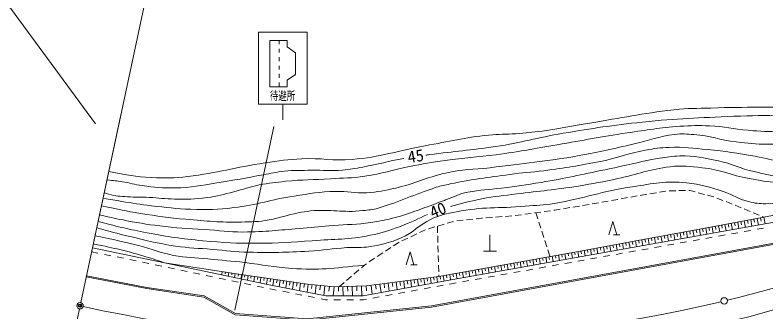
# Model space of a CAD drawing. Units: millimetres, scale not verified. Extents: x 40000 to 680000, y 20000 to 380000.
# Drawn here: x 364198 to 479624, y 269263 to 314914 of the extents above; entities that cross this region are included whole.
import ezdxf
from ezdxf.enums import TextEntityAlignment as Align

# ---------------------------------------------------------------- set-up
doc = ezdxf.new("R2010")
doc.units = ezdxf.units.MM
doc.header["$LTSCALE"] = 1000
doc.header["$PDMODE"] = 32
doc.header["$PDSIZE"] = 500
for name, color, linetype, lineweight in [('M-BGD', 7, 'Continuous', 13), ('M-BMK', 7, 'Continuous', 13), ('M-STR-HTXT', 7, 'Continuous', 13), ('M-STR-STRC', 7, 'Continuous', 13), ('M-TTL', 2, 'Continuous', 140)]:
    doc.layers.add(name, color=color, linetype=linetype, lineweight=lineweight)
doc.layers.add('M-OTRS', color=6, linetype='Continuous')
doc.styles.add('ＭＳ ゴシック', font='')
doc.styles.get('ＭＳ ゴシック').set_extended_font_data('MS Gothic')

msp = doc.modelspace()

# ---------------------------------------------------------------- linework, layer by layer
at = {"layer": 'M-BGD'}
for p, q in [((461785, 287430), (462772, 287589)), ((463266, 287669), (464253, 287829)), ((464747, 287902), (465747, 287911)), ((466247, 287916), (467247, 287925)), ((467747, 287930), (467953, 287932)), ((467953, 287932), (468720, 287727)), ((469204, 287599), (470170, 287342)), ((454398, 286134), (455382, 286312)), ((455874, 286400), (456858, 286578)), ((457350, 286667), (458335, 286845)), ((458827, 286933), (459811, 287111)), ((460304, 287191), (461292, 287350)), ((470653, 287213), (471620, 286956)), ((472088, 286782), (473016, 286410)), ((448481, 285140), (449468, 285303)), ((449961, 285384), (450948, 285547)), ((451441, 285628), (452428, 285791)), ((452921, 285872), (453254, 285927)), ((453254, 285927), (453906, 286045)), ((473480, 286225), (474409, 285853)), ((474873, 285668), (475802, 285296)), ((476264, 285106), (477187, 284721)), ((439562, 283963), (440559, 284040)), ((441057, 284080), (442047, 284217)), ((442543, 284285), (443533, 284422)), ((444029, 284490), (445019, 284627)), ((444225, 284517), (444533, 283566)), ((445515, 284695), (446505, 284832)), ((447001, 284900), (447180, 284925)), ((447180, 284925), (447988, 285058)), ((477648, 284528), (478571, 284142)), ((479032, 283950), (479296, 283839)), ((430646, 282901), (431605, 283184)), ((432093, 283281), (433088, 283386)), ((433585, 283438), (434580, 283543)), ((435077, 283595), (435883, 283680)), ((435883, 283680), (436072, 283694)), ((436570, 283733), (437567, 283810)), ((438066, 283848), (439063, 283925)), ((444687, 283090), (444994, 282139)), ((455477, 281148), (456077, 283148)), ((456077, 283148), (456677, 281148)), ((473807, 282800), (473899, 282316)), ((474299, 282893), (474484, 281914)), ((474790, 282986), (474883, 282497)), ((475281, 283079), (475468, 282090)), ((475776, 283173), (475870, 282678)), ((476271, 283267), (476460, 282266)), ((476771, 283361), (476865, 282861)), ((477271, 283456), (477462, 282445)), ((477776, 283551), (477872, 283046)), ((478282, 283647), (478475, 282625)), ((478792, 283744), (478889, 283233)), ((479303, 283841), (479506, 282809)), ((426386, 281479), (427291, 281905)), ((427769, 282051), (428728, 282335)), ((429121, 282451), (429149, 281451)), ((429207, 282476), (430166, 282759)), ((445148, 281663), (445456, 280712)), ((467907, 281712), (467992, 281243)), ((468399, 281802), (468570, 280860)), ((468891, 281891), (468976, 281421)), ((469383, 281981), (469555, 281036)), ((469874, 282070), (469960, 281598)), ((470366, 282160), (470539, 281211)), ((470858, 282250), (470945, 281775)), ((471350, 282339), (471524, 281387)), ((471842, 282429), (471929, 281953)), ((472333, 282521), (472515, 281563)), ((472825, 282614), (472915, 282135)), ((473316, 282707), (473499, 281739)), ((476288, 281626), (477273, 281802)), ((478257, 281977), (479242, 282153)), ((423673, 280200), (424577, 280626)), ((425029, 280839), (425934, 281266)), ((429163, 280951), (429191, 279952)), ((437192, 278605), (437192, 281105)), ((456177, 281148), (457177, 281148)), ((461512, 280548), (461679, 279632)), ((462004, 280638), (462087, 280180)), ((462496, 280727), (462663, 279808)), ((462988, 280817), (463071, 280357)), ((463480, 280906), (463648, 279983)), ((463971, 280996), (464056, 280534)), ((464463, 281085), (464632, 280159)), ((464955, 281175), (465040, 280712)), ((465447, 281264), (465617, 280334)), ((465939, 281354), (466024, 280889)), ((466431, 281444), (466601, 280510)), ((466923, 281533), (467008, 281066)), ((467415, 281623), (467586, 280685)), ((470381, 280574), (471366, 280749)), ((472350, 280925), (473335, 281100)), ((474319, 281275), (475304, 281451)), ((422376, 279453), (423067, 279914)), ((423067, 279914), (423220, 279987)), ((429205, 279452), (429233, 278452)), ((445610, 280236), (445918, 279284)), ((455118, 279376), (455199, 278935)), ((455610, 279466), (455773, 278580)), ((456102, 279556), (456183, 279113)), ((456594, 279647), (456757, 278755)), ((457086, 279737), (457167, 279291)), ((457577, 279827), (457742, 278931)), ((458069, 279917), (458151, 279469)), ((458561, 280008), (458726, 279106)), ((459053, 280098), (459135, 279647)), ((459545, 280188), (459711, 279282)), ((460036, 280278), (460120, 279825)), ((460528, 280369), (460695, 279457)), ((461020, 280458), (461103, 280003)), ((462505, 279170), (463490, 279346)), ((464474, 279521), (465459, 279697)), ((466443, 279872), (467428, 280047)), ((468412, 280223), (469397, 280398)), ((375969, 278524), (376948, 278322)), ((419881, 277789), (420712, 278343)), ((421128, 278621), (421960, 279176)), ((424323, 276529), (424923, 278529)), ((424923, 278529), (425523, 276529)), ((436192, 278605), (438192, 278605)), ((446071, 278809), (446379, 277857)), ((448724, 278208), (448879, 277352)), ((449216, 278297), (449294, 277869)), ((449708, 278386), (449864, 277527)), ((450200, 278475), (450278, 278046)), ((450692, 278564), (450848, 277702)), ((451184, 278654), (451263, 278223)), ((451676, 278744), (451835, 277878)), ((452168, 278835), (452247, 278402)), ((452660, 278925), (452819, 278054)), ((453151, 279015), (453231, 278579)), ((453643, 279105), (453804, 278229)), ((454135, 279195), (454215, 278757)), ((454627, 279286), (454788, 278405)), ((456598, 278118), (457583, 278293)), ((458567, 278469), (459552, 278644)), ((460536, 278819), (461521, 278995)), ((377927, 278120), (378907, 277918)), ((379886, 277716), (380866, 277514)), ((381845, 277313), (382824, 277111)), ((418633, 276956), (419465, 277511)), ((429247, 277953), (429275, 276953)), ((442328, 277050), (442404, 276631)), ((442820, 277139), (442972, 276299)), ((443312, 277228), (443388, 276808)), ((443804, 277317), (443957, 276474)), ((444296, 277406), (444373, 276985)), ((444788, 277495), (444941, 276650)), ((445280, 277584), (445357, 277162)), ((445772, 277673), (445926, 276825)), ((446264, 277762), (446341, 277338)), ((446756, 277851), (446910, 277001)), ((447248, 277941), (447325, 277515)), ((447740, 278030), (447895, 277176)), ((448232, 278119), (448310, 277692)), ((450691, 277065), (451676, 277241)), ((452660, 277416), (453645, 277591)), ((454629, 277767), (455614, 277942)), ((383804, 276909), (384783, 276707)), ((385763, 276505), (386742, 276303)), ((387721, 276099), (388700, 275895)), ((417431, 276063), (417901, 276468)), ((417901, 276468), (418217, 276679)), ((425023, 276529), (426023, 276529)), ((429289, 276453), (429317, 275454)), ((435932, 275892), (436081, 275071)), ((436424, 275981), (436499, 275570)), ((436916, 276070), (437065, 275246)), ((437408, 276159), (437483, 275747)), ((437900, 276248), (438050, 275422)), ((438392, 276337), (438467, 275924)), ((438884, 276426), (439034, 275597)), ((439376, 276515), (439451, 276101)), ((439868, 276604), (440019, 275773)), ((440360, 276694), (440436, 276278)), ((440852, 276783), (441003, 275948)), ((441344, 276872), (441420, 276454)), ((441836, 276961), (441988, 276124)), ((444784, 276012), (445769, 276188)), ((446753, 276363), (447738, 276539)), ((448722, 276714), (449707, 276890)), ((375179, 274839), (375131, 274645)), ((389679, 275690), (390657, 275485)), ((391636, 275281), (392615, 275076)), ((393594, 274871), (394573, 274667)), ((396061, 275464), (395988, 274984)), ((396555, 275388), (396519, 275148)), ((397050, 275312), (396968, 274779)), ((397544, 275236), (397503, 274970)), ((398038, 275160), (397948, 274574)), ((398532, 275085), (398487, 274791)), ((399027, 275012), (398933, 274368)), ((399522, 274940), (399475, 274618)), ((400017, 274868), (399914, 274163)), ((400511, 274796), (400460, 274444)), ((401006, 274724), (400895, 273958)), ((415157, 274106), (415915, 274759)), ((416294, 275085), (417052, 275737)), ((429331, 274954), (429339, 274698)), ((429536, 274734), (429611, 274322)), ((430028, 274823), (430174, 274016)), ((430520, 274912), (430593, 274508)), ((431012, 275001), (431158, 274194)), ((431504, 275090), (431577, 274687)), ((431996, 275179), (432143, 274369)), ((432488, 275268), (432562, 274863)), ((432980, 275357), (433127, 274545)), ((433472, 275446), (433546, 275040)), ((433964, 275536), (434112, 274720)), ((434456, 275625), (434530, 275217)), ((434948, 275714), (435096, 274896)), ((435440, 275803), (435514, 275394)), ((436908, 274609), (437893, 274784)), ((438877, 274960), (439862, 275135)), ((440846, 275311), (441831, 275486)), ((442815, 275662), (443800, 275837)), ((395552, 274462), (396530, 274257)), ((397509, 274053), (398488, 273848)), ((399467, 273643), (400446, 273439)), ((401501, 274652), (401445, 274269)), ((401996, 274580), (401875, 273753)), ((402490, 274508), (402430, 274094)), ((402985, 274436), (402856, 273548)), ((403480, 274364), (403415, 273920)), ((403975, 274292), (403837, 273346)), ((404470, 274220), (404401, 273747)), ((404964, 274148), (404820, 273153)), ((405462, 274076), (405389, 273578)), ((405959, 274003), (405807, 272960)), ((406481, 273928), (406405, 273406)), ((407003, 273852), (406844, 272756)), ((407551, 273772), (407471, 273224)), ((408099, 273692), (407931, 272543)), ((408674, 273609), (408590, 273034)), ((414020, 273128), (414778, 273780)), ((420927, 273609), (421010, 272969)), ((421567, 273692), (421725, 272477)), ((422175, 273771), (422254, 273163)), ((422783, 273850), (422932, 272697)), ((423359, 273924), (423434, 273348)), ((423936, 273999), (424077, 272905)), ((424483, 274070), (424553, 273523)), ((425029, 274140), (425164, 273103)), ((425548, 274208), (425615, 273689)), ((426067, 274275), (426194, 273291)), ((426563, 274339), (426626, 273847)), ((427058, 274403), (427179, 273470)), ((427554, 274467), (427615, 274001)), ((428050, 274531), (428164, 273649)), ((428546, 274596), (428603, 274155)), ((429042, 274660), (429149, 273829)), ((431002, 273556), (431045, 273564)), ((431045, 273564), (431986, 273732)), ((432970, 273907), (433955, 274083)), ((434939, 274258), (435924, 274434)), ((401425, 273234), (402403, 273029)), ((403382, 272825), (403420, 272817)), ((403420, 272817), (404363, 272631)), ((405345, 272439), (406326, 272246)), ((409249, 273528), (409120, 272309)), ((409858, 273464), (409794, 272854)), ((410468, 273399), (410327, 272072)), ((411131, 273329), (411061, 272666)), ((411795, 273259), (411642, 271814)), ((412517, 273183), (412441, 272460)), ((413239, 273106), (413096, 271746)), ((413923, 273125), (413944, 272441)), ((414606, 273146), (414650, 271746)), ((415306, 273169), (415328, 272469)), ((416006, 273191), (416052, 271746)), ((416728, 273214), (416751, 272491)), ((417450, 273237), (417498, 271746)), ((418195, 273260), (418219, 272515)), ((418935, 273352), (419110, 272001)), ((419610, 273439), (419698, 272764)), ((420286, 273527), (420452, 272245)), ((425099, 272481), (426082, 272661)), ((427066, 272840), (428050, 273019)), ((429034, 273198), (430018, 273377)), ((407307, 272054), (408289, 271861)), ((409270, 271669), (410251, 271476)), ((411232, 271283), (411930, 271146)), ((419196, 271407), (420179, 271586)), ((421163, 271765), (422147, 271944)), ((423131, 272123), (424115, 272302)), ((411930, 271146), (412219, 271146)), ((413219, 271146), (414219, 271146)), ((415219, 271146), (416219, 271146)), ((417219, 271146), (417767, 271146)), ((417767, 271146), (418212, 271227))]:
    msp.add_line(p, q, dxfattribs=at)
for points in [[(375137, 274643), (384436, 272853), (393226, 271564), (398016, 268824), (409109, 268018), (428221, 269987), (504454, 283967), (513455, 287793), (519513, 290717), (525733, 293967), (532053, 297569)], [(375179, 274839), (384470, 273051), (393293, 271757), (398076, 269020), (409106, 268219), (428193, 270186), (504396, 284160), (513373, 287975), (519423, 290896), (525637, 294143), (531954, 297743)], [(516142, 293662), (509574, 291219), (505140, 289306), (496242, 287332), (487466, 285449), (479296, 283839), (471916, 282442), (460741, 280408), (450810, 278585), (429339, 274698), (418239, 273262), (413264, 273104), (409158, 273538), (398578, 275078), (387165, 276829)], [(376094, 279111), (387165, 276829), (403540, 273405), (411988, 271746), (417713, 271746), (430939, 274155), (503026, 287000), (509616, 289349), (516898, 292298)], [(423127, 236217), (429393, 260251), (429939, 261314), (431093, 261860), (437957, 262194), (445883, 262923), (451714, 263591), (459701, 264837), (467871, 266385), (476981, 268542), (488674, 271852), (496691, 274555), (504709, 277774), (505741, 277683), (506500, 276893), (510570, 269362), (513607, 271153), (518800, 262529)]]:
    msp.add_lwpolyline(points, dxfattribs=at)
msp.add_circle((374191, 270228), 500, dxfattribs=at)
for points, knots in [([(377911, 287593), (378217, 287465), (378325, 287441), (378594, 287357), (379683, 287020), (380353, 287089), (381488, 286980), (382781, 286854), (383515, 286937), (384812, 286872), (386343, 286795), (387196, 286634), (388730, 286620), (390681, 286603), (391786, 286587), (393720, 286850), (395339, 287071), (396219, 287355), (397808, 287738), (399351, 288110), (400175, 288488), (401733, 288789), (403306, 289094), (404203, 289189), (405797, 289350), (408471, 289619), (409984, 289571), (412666, 289747), (414732, 289883), (415908, 289804), (417954, 290122), (420668, 290543), (422130, 291084), (424824, 291622), (426957, 292048), (428158, 292264), (430311, 292569), (433368, 293003), (435108, 293030), (438168, 293438), (441839, 293928), (443871, 294368), (447525, 294978), (451721, 295678), (454053, 296186), (458263, 296794), (461425, 297251), (463193, 297585), (466380, 297806), (468164, 297930), (469171, 297942), (470959, 297876), (473284, 297790), (474557, 297366), (476877, 297188), (478854, 297035), (479966, 296969), (481949, 296975), (483778, 296980), (484811, 296989), (486626, 297218), (488474, 297451), (489501, 297684), (491302, 298159), (493236, 298670), (494317, 298997), (496162, 299769), (498070, 300567), (499151, 301031), (500899, 302138), (502220, 302975), (502990, 303455), (504058, 304598), (505153, 305771), (505667, 306554), (506366, 307999), (507257, 309844), (507305, 310817), (507580, 313101)], [0, 0, 0, 0, 1, 1, 1, 2, 2, 2, 3, 3, 3, 4, 4, 4, 5, 5, 5, 6, 6, 6, 7, 7, 7, 8, 8, 8, 9, 9, 9, 10, 10, 10, 11, 11, 11, 12, 12, 12, 13, 13, 13, 14, 14, 14, 15, 15, 15, 16, 16, 16, 17, 17, 17, 18, 18, 18, 19, 19, 19, 20, 20, 20, 21, 21, 21, 22, 22, 22, 23, 23, 23, 24, 24, 24, 25, 25, 25, 26, 26, 26, 26]), ([(378614, 290874), (381611, 290278), (382573, 290057), (385149, 289939), (387332, 289839), (388572, 289834), (390743, 290093), (395433, 290653), (397981, 291487), (402650, 292197), (404843, 292531), (406081, 292698), (408296, 292813), (411299, 292969), (412997, 292466), (415995, 292711), (420446, 293074), (422836, 294036), (427234, 294815), (431038, 295488), (433144, 296056), (436986, 296457), (438623, 296628), (439553, 296540), (441195, 296662), (442762, 296779), (443639, 296869), (445198, 297073), (448080, 297450), (449669, 297836), (452537, 298305), (457585, 299130), (460394, 299737), (465471, 300358), (467682, 300628), (468942, 300524), (471168, 300614), (476839, 300844), (480036, 300566), (485693, 301025), (487120, 301141), (487967, 301017), (489337, 301436), (490906, 301915), (491761, 302334), (493135, 303232), (495446, 304743), (496988, 305488), (498575, 307748), (499539, 309121), (499915, 309800), (500577, 311546)], [0, 0, 0, 0, 1, 1, 1, 2, 2, 2, 3, 3, 3, 4, 4, 4, 5, 5, 5, 6, 6, 6, 7, 7, 7, 8, 8, 8, 9, 9, 9, 10, 10, 10, 11, 11, 11, 12, 12, 12, 13, 13, 13, 14, 14, 14, 15, 15, 15, 16, 16, 16, 17, 17, 17, 17]), ([(377731, 286749), (379090, 286507), (379444, 286449), (380545, 286271), (382344, 285980), (383353, 285823), (385161, 285603), (387526, 285315), (388855, 285147), (391235, 285056), (393809, 284957), (395268, 284990), (397826, 285299), (401492, 285741), (403460, 286525), (407111, 287084), (409583, 287462), (410974, 287741), (413475, 287802), (415340, 287848), (416386, 287477), (418248, 287597), (420011, 287711), (420994, 287911), (422713, 288316), (425751, 289030), (427326, 289899), (430360, 290625), (432972, 291251), (434523, 291103), (437187, 291447), (442543, 292137), (445571, 292355), (450890, 293294), (454220, 293882), (456057, 294361), (459359, 295091), (461798, 295629), (463102, 296261), (465582, 296570), (466735, 296713), (467398, 296618), (468558, 296539), (471128, 296364), (472495, 295691), (475057, 295415), (476926, 295214), (477976, 295022), (479855, 295051), (483159, 295102), (485049, 294996), (488298, 295598), (489633, 295845), (490365, 296069), (491669, 296448), (493928, 297104), (495160, 297580), (497415, 298249), (499352, 298824), (500500, 298947), (502395, 299646), (503480, 300046), (504105, 300297), (505037, 300982), (505620, 301410), (505847, 301599), (506434, 302197)], [0, 0, 0, 0, 1, 1, 1, 2, 2, 2, 3, 3, 3, 4, 4, 4, 5, 5, 5, 6, 6, 6, 7, 7, 7, 8, 8, 8, 9, 9, 9, 10, 10, 10, 11, 11, 11, 12, 12, 12, 13, 13, 13, 14, 14, 14, 15, 15, 15, 16, 16, 16, 17, 17, 17, 18, 18, 18, 19, 19, 19, 20, 20, 20, 21, 21, 21, 22, 22, 22, 22]), ([(377481, 285583), (380336, 284973), (381122, 284814), (383474, 284424), (386176, 283977), (387698, 283745), (390428, 283513), (393765, 283230), (395644, 283020), (398992, 283088), (400658, 283122), (401608, 283109), (403244, 283422), (405019, 283762), (405970, 284147), (407739, 284515), (408466, 284667), (408883, 284710), (409622, 284789), (412747, 285124), (414549, 284473), (417669, 284850), (418587, 284960), (419125, 284941), (420008, 285214), (423550, 286308), (425417, 287267), (428937, 288433), (429759, 288705), (430246, 288767), (431093, 288949), (434638, 289715), (436674, 289888), (440264, 290407), (442296, 290701), (443456, 290694), (445488, 290984), (448903, 291472), (450824, 291718), (454204, 292412), (456935, 292972), (458388, 293629), (461128, 294143), (462525, 294404), (463322, 294512), (464742, 294568), (467045, 294658), (468340, 294460), (470634, 294234), (473507, 293950), (475107, 293690), (477953, 293201), (479727, 292896), (480689, 292529), (482478, 292320), (483115, 292246), (483477, 292188), (484118, 292229), (486196, 292363), (487327, 292742), (489371, 293140), (493341, 293915), (495559, 294388), (499484, 295357), (501264, 295797), (502276, 296007), (504009, 296602), (504904, 296910), (505416, 297088), (506226, 297574), (507193, 298154), (507520, 298529), (508413, 299457)], [0, 0, 0, 0, 1, 1, 1, 2, 2, 2, 3, 3, 3, 4, 4, 4, 5, 5, 5, 6, 6, 6, 7, 7, 7, 8, 8, 8, 9, 9, 9, 10, 10, 10, 11, 11, 11, 12, 12, 12, 13, 13, 13, 14, 14, 14, 15, 15, 15, 16, 16, 16, 17, 17, 17, 18, 18, 18, 19, 19, 19, 20, 20, 20, 21, 21, 21, 22, 22, 22, 23, 23, 23, 24, 24, 24, 24]), ([(377182, 284188), (379187, 283727), (379736, 283612), (381384, 283299), (383668, 282865), (384957, 282660), (387267, 282391), (389924, 282082), (391427, 282046), (394097, 281878), (396378, 281734), (397655, 281515), (399940, 281562), (403278, 281631), (405139, 281892), (408467, 282154), (410273, 282297), (411282, 282398), (413087, 282549), (415353, 282740), (416645, 282659), (418890, 283023), (420682, 283313), (421699, 283466), (423430, 284010), (426105, 284850), (427562, 285444), (430190, 286421), (430310, 286465), (430377, 286493), (430497, 286537), (431770, 287003), (432442, 287427), (433774, 287682), (435788, 288066), (436952, 288050), (438986, 288313), (441365, 288621), (442701, 288779), (445065, 289182), (448930, 289840), (451070, 290350), (454912, 291132), (458178, 291797), (459975, 292339), (463262, 292889), (464471, 293091), (465155, 293218), (466381, 293244), (468712, 293295), (470019, 292962), (472303, 292494), (474496, 292045), (475606, 291330), (477791, 290836), (479512, 290447), (480487, 290103), (482252, 290125), (484417, 290152), (485593, 290625), (487740, 290915), (489525, 291156), (490537, 291206), (492319, 291468), (495876, 291990), (497941, 291987), (501400, 292968), (503637, 293602), (504938, 293974), (506927, 295179), (508146, 295917), (508625, 296244), (509888, 297311)], [0, 0, 0, 0, 1, 1, 1, 2, 2, 2, 3, 3, 3, 4, 4, 4, 5, 5, 5, 6, 6, 6, 7, 7, 7, 8, 8, 8, 9, 9, 9, 10, 10, 10, 11, 11, 11, 12, 12, 12, 13, 13, 13, 14, 14, 14, 15, 15, 15, 16, 16, 16, 17, 17, 17, 18, 18, 18, 19, 19, 19, 20, 20, 20, 21, 21, 21, 22, 22, 22, 23, 23, 23, 24, 24, 24, 24]), ([(376754, 282189), (379071, 281554), (379695, 281396), (381592, 280937), (384411, 280255), (385985, 279810), (388856, 279397), (391048, 279082), (392296, 279070), (394502, 278884), (396721, 278698), (397961, 278503), (400187, 278450), (403764, 278365), (405774, 278409), (409347, 278608), (411635, 278735), (412902, 279004), (415190, 279161), (416591, 279257), (417398, 279079), (418782, 279318), (420692, 279648), (421786, 279879), (423559, 280661), (425505, 281519), (426266, 282613), (428179, 283543), (429592, 284230), (430510, 284322), (432048, 284648), (436089, 285505), (438475, 285136), (442589, 285517), (444347, 285680), (445349, 285651), (447090, 285951), (451828, 286769), (454375, 287805), (459131, 288517), (462342, 288998), (464196, 289477), (467422, 289110), (469674, 288853), (470918, 288487), (473067, 287767), (474610, 287251), (475353, 286600), (476937, 286227), (477949, 285989), (478541, 285885), (479582, 285912), (482729, 285993), (484477, 286349), (487596, 286780), (489389, 287028), (490402, 287131), (492176, 287491), (494229, 287907), (495335, 288334), (497387, 288754), (499791, 289246), (501191, 289245), (503586, 289781), (505481, 290204), (506531, 290517), (508363, 291162), (509664, 291621), (510420, 291863), (511593, 292589), (512518, 293161), (512862, 293434), (513812, 294271)], [0, 0, 0, 0, 1, 1, 1, 2, 2, 2, 3, 3, 3, 4, 4, 4, 5, 5, 5, 6, 6, 6, 7, 7, 7, 8, 8, 8, 9, 9, 9, 10, 10, 10, 11, 11, 11, 12, 12, 12, 13, 13, 13, 14, 14, 14, 15, 15, 15, 16, 16, 16, 17, 17, 17, 18, 18, 18, 19, 19, 19, 20, 20, 20, 21, 21, 21, 22, 22, 22, 23, 23, 23, 24, 24, 24, 24]), ([(376494, 280977), (379722, 280306), (380598, 280135), (383198, 279468), (385307, 278927), (386429, 278383), (388567, 277968), (390606, 277572), (391790, 277624), (393857, 277415), (396077, 277191), (397326, 277115), (399542, 276863), (402353, 276542), (403905, 276144), (406728, 275954), (411087, 275661), (412752, 275948), (417901, 276468)], [0, 0, 0, 0, 1, 1, 1, 2, 2, 2, 3, 3, 3, 4, 4, 4, 5, 5, 5, 6, 6, 6, 6]), ([(376232, 279753), (379886, 278948), (380920, 278777), (383855, 277891), (385155, 277499), (385599, 277371), (387165, 276829)], [0, 0, 0, 0, 1, 1, 1, 2, 2, 2, 2])]:
    msp.add_open_spline(points, degree=3, knots=knots, dxfattribs=at)
at = {"layer": 'M-BGD', "lineweight": 18}
for points, knots in [([(427345, 293375), (427525, 293398), (427715, 293422), (427916, 293449), (431872, 293977), (434111, 294104), (438059, 294694), (442148, 295305), (444368, 296047), (448445, 296729), (453196, 297523), (455865, 297949), (460654, 298460), (466114, 299042), (469200, 299074), (474684, 299340), (477613, 299482), (479260, 299398), (482186, 299583), (485262, 299778), (487024, 299643), (490051, 300221), (492095, 300612), (493392, 300596), (495181, 301661), (497710, 303166), (499172, 304098), (501103, 306319), (501787, 307107), (502104, 307614), (502603, 308530), (503371, 309939), (503459, 310643), (503866, 312439)], [0, 0, 0, 0, 1, 1, 1, 2, 2, 2, 3, 3, 3, 4, 4, 4, 5, 5, 5, 6, 6, 6, 7, 7, 7, 8, 8, 8, 9, 9, 9, 10, 10, 10, 11, 11, 11, 11]), ([(431117, 285483), (432696, 285955), (434003, 286243), (435939, 286653), (438011, 287091), (439210, 287118), (441309, 287403), (445007, 287904), (447102, 288017), (450784, 288627), (453168, 289022), (454500, 289269), (456864, 289772), (460003, 290439), (461692, 291199), (464878, 291588), (466793, 291821), (467895, 291625), (469813, 291430), (472694, 291136), (474188, 290284), (477038, 289772), (478740, 289465), (479697, 289287), (481420, 289140), (483350, 288975), (484443, 288850), (486375, 288978), (488989, 289151), (490400, 289697), (492996, 290056), (495171, 290356), (496433, 290209), (498590, 290620), (501800, 291232), (503706, 291364), (506699, 292673), (508533, 293476), (509261, 293842), (511217, 295094)], [0, 0, 0, 0, 1, 1, 1, 2, 2, 2, 3, 3, 3, 4, 4, 4, 5, 5, 5, 6, 6, 6, 7, 7, 7, 8, 8, 8, 9, 9, 9, 10, 10, 10, 11, 11, 11, 12, 12, 12, 13, 13, 13, 13]), ([(378331, 289552), (379442, 289455), (379755, 289419), (380661, 289288), (381881, 289111), (382538, 288853), (383759, 288681), (385713, 288404), (386827, 288326), (388800, 288347), (391332, 288373), (392734, 288731), (395238, 289106), (398025, 289523), (399568, 289871), (402345, 290351), (403601, 290568), (404296, 290755), (405564, 290898), (407215, 291084), (408154, 291014), (409816, 291049), (411654, 291089), (412692, 290914), (414523, 291080), (415752, 291191), (416437, 291307), (417651, 291535), (420131, 292001), (421506, 292409), (423953, 292882)], [0, 0, 0, 0, 1, 1, 1, 2, 2, 2, 3, 3, 3, 4, 4, 4, 5, 5, 5, 6, 6, 6, 7, 7, 7, 8, 8, 8, 9, 9, 9, 10, 10, 10, 10]), ([(376964, 283173), (380518, 282254), (381531, 282005), (384497, 281441), (387817, 280810), (389698, 280530), (393064, 280217), (396338, 279913), (398185, 279821), (401473, 279823), (404761, 279824), (406603, 279976), (409882, 280217), (413373, 280474), (415376, 280343), (418805, 281046), (420650, 281425), (421656, 281779), (423424, 282428), (425130, 283054), (426224, 283656), (427601, 284246)], [0, 0, 0, 0, 1, 1, 1, 2, 2, 2, 3, 3, 3, 4, 4, 4, 5, 5, 5, 6, 6, 6, 7, 7, 7, 7])]:
    msp.add_open_spline(points, degree=3, knots=knots, dxfattribs=at)
at = {"layer": 'M-BMK'}
for centre in [(473209, 270962), (374191, 270228)]:
    msp.add_circle(centre, 500, dxfattribs=at)
for start, end in [(283.69483, 298.66926), (257.4176, 283.43178)]:
    msp.add_arc((422128, 482699), 217812, start, end, dxfattribs=at)
at = {"layer": 'M-OTRS'}
msp.add_point((374191, 270228), dxfattribs=at)
msp.add_point((374191, 270228), dxfattribs=at)
at = {"layer": 'M-STR-HTXT'}
msp.add_line((376564, 298174), (359000, 322093), dxfattribs=at)
at = {"layer": 'M-STR-STRC'}
for p, q in [((404794, 311010), (404794, 310426)), ((406003, 310003), (406003, 311010)), ((404794, 309700), (404794, 309136)), ((407313, 309096), (406003, 310003)), ((404794, 308430), (404794, 307805)), ((407313, 309096), (407313, 305749)), ((404794, 307100), (404794, 306515)), ((404794, 305850), (404794, 305266)), ((406003, 304883), (407313, 305749)), ((404794, 304520), (404794, 303875)), ((405372, 301207), (405372, 298808)), ((397995, 269533), (403982, 297787))]:
    msp.add_line(p, q, dxfattribs=at)
msp.add_lwpolyline([(401617, 301207), (409126, 301207), (409126, 312294), (401617, 312294)], close=True, dxfattribs=at)
msp.add_lwpolyline([(406003, 311010), (403383, 311010), (403383, 303875), (406003, 303875), (406003, 304883)], dxfattribs=at)
at = {"layer": 'M-TTL', "color": 7, "lineweight": 13}
for p, q in [((374296, 270717), (384753, 319530)), ((374296, 270717), (380476, 299562)), ((366347, 233614), (374086, 269739))]:
    msp.add_line(p, q, dxfattribs=at)

# ---------------------------------------------------------------- texts
at = {"layer": 'M-BGD', "style": 'ＭＳ ゴシック'}
for s, rotation, p in [('45', 9.273, (424550, 293035)), ('40', 22.62, (428043, 284456))]:
    msp.add_text(s, height=1833, rotation=rotation, dxfattribs=at).set_placement(p, align=Align.MIDDLE_LEFT)
at = {"layer": 'M-STR-STRC', "style": 'ＭＳ ゴシック', "width": 0.7}
msp.add_text('待避所', height=1320, dxfattribs=at).set_placement((405322, 302488), align=Align.MIDDLE_CENTER)

doc.saveas('drawing.dxf')
